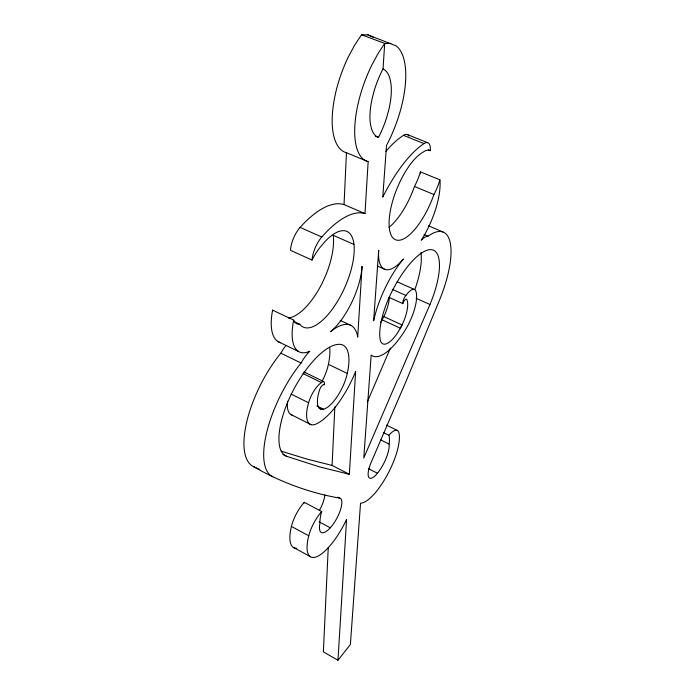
<?xml version="1.0" encoding="UTF-8"?>
<svg xmlns="http://www.w3.org/2000/svg" width="695" height="695" viewBox="0 0 695 695"><rect width="100%" height="100%" fill="white"/><g stroke="black" fill="none" stroke-linecap="round" stroke-linejoin="round"><path stroke-width="1.04" d="M294.063 321.585L299.754 324.287A52.811 21.545 -65.8 0 0 334.443 306.156A52.811 21.545 -65.8 0 0 353.972 244.458A50.448 20.563 -65.8 0 0 321.498 245.709A31.709 13.075 -66 0 0 312.072 260.086L290.519 250.339A19.625 8.496 -66.5 0 1 300.11 227.404A97.396 40.501 -65.4 0 1 344.034 204.599L346.458 152.718A73.566 30.858 -69.9 0 1 348.421 56.721L354.719 45.045L361.565 34.75L367.803 34.837L396.011 45.809A75.39 31.449 -69.2 0 1 386.507 145.411L382.78 197.102A92.331 33.959 -67 0 1 424.002 143.587A18.444 6.898 -68.2 0 1 430.327 150.667A29.616 10.998 -67.8 0 0 423.185 152.075A47.382 17.584 -67.5 0 0 390.494 209.968A49.519 18.357 -67.5 0 0 401.918 239.619A49.519 18.357 -67.5 0 0 433.923 194.53A28.234 10.295 -67.7 0 0 439.918 179.857L420.379 171.856A28.061 10.633 -67.9 0 1 414.463 186.46A49.215 18.965 -67.7 0 1 389.096 227.23M328.266 547.295L323.366 651.849L337.979 660.25L350.393 644.474L360.54 503.18A41.674 13.353 -63.2 0 0 387.185 475.102A41.674 13.353 -63.2 0 0 398.93 432.785A21.919 6.993 -63.4 0 0 388.844 435.287L383.249 432.516M291.118 394.074L308.589 402.779A32.865 12.328 -63.8 0 0 316.599 423.802A59.188 22.379 -64.2 0 0 355.632 371.408L349.342 474.294L332.097 465.424L334.842 406.87M312.072 260.086A19.764 8.236 -66.4 0 1 321.785 237.012A98.03 39.233 -65.3 0 1 364.988 213.608L368.15 161.683A74.07 29.911 -69.6 0 1 371.556 65.573L377.88 53.81L384.717 43.42L390.807 43.438M337.979 660.25L346.579 519.434A43.403 14.369 -62.1 0 1 317.094 556.547A43.403 14.369 -62.1 0 1 308.762 535.784L291.413 526.419A23.117 8.045 -61.9 0 1 304.28 502.303L321.663 511.529A29.781 9.93 -62.4 0 0 320.021 522.927A22.04 7.332 -62.2 0 0 330.299 527.792A18.947 6.29 -62.2 0 0 340.567 509.557A18.947 6.29 -62.2 0 0 339.612 498.107L337.709 497.116M383.023 68.909A51.526 21.545 -69.2 0 1 389.782 78.04L390.859 82.992A51.526 21.545 -69.2 0 1 389 108.941L387.072 116.213A51.526 21.545 -69.2 0 1 378.471 137.401A50.457 20.303 -69.7 0 1 371.712 129.452L370.539 124.761A50.457 20.303 -69.7 0 1 372.138 98.655L374.092 91.088A50.457 20.303 -69.7 0 1 383.023 68.909L384.717 43.42L361.565 34.75M389.157 297.425L402.813 303.611A4.422 1.546 -65.6 0 1 404.95 299.884A4.422 1.546 -65.6 0 1 406.775 299.502A24.638 8.688 -65.3 0 1 403.074 322.732L400.363 328.214A27.114 9.574 -65.3 0 1 380.104 339.169A48.224 16.897 -65.6 0 1 392.119 291.179A62.454 21.675 -65.6 0 1 428.268 249.913A54.94 19.086 -65.7 0 1 429.953 304.48L363.78 457.97L371.173 355.076A56.278 20.016 -65.6 0 0 405.454 329.639A30.962 10.842 -65.4 0 0 415.984 291.492A17.392 6.064 -65.6 0 0 405.915 295.488L392.223 289.329M390.399 348.091L367.316 401.91M402.414 324.226L400.363 328.214L382.163 319.822A26.957 9.904 -65.4 0 1 380.512 322.636M382.163 319.822L384.856 314.375A24.49 8.983 -65.4 0 0 389.322 296.861M321.472 409.407L323.514 409.207A28.46 10.642 -64 0 0 347.3 373.458A51.534 19.53 -63.8 0 0 339.759 344.329A67.302 25.454 -63.5 0 0 298.424 381.173A59.379 22.588 -63.5 0 0 286.757 456.354L319.518 466.866L349.342 474.294M339.612 498.107C309.371 492.859 280.207 481.948 253.606 466.684A75.955 30.146 -63.4 0 1 246.864 421.37A75.955 30.146 -63.4 0 1 280.841 353.182A26.028 10.625 -64.1 0 1 285.81 345.684M332.097 465.424L306.704 459.021L281.136 451.133M407.131 134.474L427.599 142.657M385.881 151.362A91.775 35.089 -67.1 0 1 403.456 135.351L424.002 143.587M428.398 149.885L430.327 150.667M375.491 136.194L378.471 137.401M346.458 152.718L368.15 161.683M414.463 186.46L433.923 194.53M428.276 225.727L442.967 231.974M424.037 234.519L428.024 236.222A70.195 24.273 -65.8 0 1 440.091 298.633L406.106 381.216L371.365 461.906A18.183 5.838 -63.2 0 0 368.697 477.152A18.183 5.838 -63.2 0 0 377.481 473.252A21.163 6.811 -63.3 0 0 389.061 444.062A28.816 9.348 -63.2 0 0 388.844 435.287M344.034 204.599L364.988 213.608M353.972 244.458L333.226 235.301A52.464 22.24 -65.9 0 1 320.308 286.696A52.464 22.24 -65.9 0 1 288.521 318.032M300.11 227.404L321.785 237.012M377.307 265.985L385.126 269.469M397.071 281.718L414.541 289.528M416.123 298.268L429.953 304.48M367.803 34.837L373.18 37.269M253.606 466.684L259.756 469.481M383.831 316.581L402.04 324.956M340.159 320.369L350.906 325.399M280.572 342.67A52.742 22.118 -65.4 0 1 272.614 310.135L293.69 320.117A30.745 12.71 -65.4 0 0 299.754 324.287M329.665 347.291A51.221 20.181 -63.8 0 1 328.414 364.345L347.3 373.458M278.078 341.61L298.537 351.496M280.841 353.182L301.065 363.025A26.193 10.286 -64 0 1 309.814 351.227A53.089 21.423 -65.3 0 1 293.69 320.117M304.262 372.077L323.627 381.546M302.994 373.545L321.438 382.571A5.855 2.224 -63.9 0 1 324.209 384.961A4.717 1.79 -63.8 0 0 321.993 385.629A4.717 1.79 -63.8 0 0 319.657 389.678A25.889 9.678 -64 0 0 320.838 409.225L323.514 409.207L316.885 405.915M386.559 425.14L397.644 430.613M318.996 407.956L321.846 409.372M380.73 439.909L389.061 444.062M290.553 414.316L311.047 424.654M368.315 468.586L377.481 473.252M282.926 454.365L286.757 456.354M319.031 521.771L330.299 527.792M293.351 547.373L310.326 556.652M428.024 236.222A24.056 8.488 -66.4 0 0 421.231 240.227A49.606 18.166 -67.2 0 0 439.918 179.857M272.779 476.796A76.424 29.181 -63.4 0 1 266.88 431.656A76.424 29.181 -63.4 0 1 301.065 363.025M420.379 171.856A49.302 18.765 -67.3 0 1 420.562 173.82M403.456 135.351A18.331 7.124 -68.4 0 1 409.051 136.107M272.961 310.83A30.537 13.118 -65.5 0 1 272.614 310.135M324.826 494.979A18.843 6.507 -62.1 0 1 319.353 510.469M303.976 503.415A29.616 10.277 -62.3 0 1 304.28 502.303M296.626 548.242A43.168 14.873 -62.1 0 1 291.413 526.419M328.414 364.345A28.295 10.998 -64 0 1 322.08 381.234M303.897 372.025A5.821 2.302 -63.9 0 1 304.992 372.954M292.039 415.063A32.665 12.736 -63.8 0 1 287.539 401.25M420.944 252.572A54.627 19.738 -65.8 0 1 414.976 289.242M402.813 303.611A5.482 1.929 -65.7 0 1 405.915 295.488M308.589 402.779A18.661 7.063 -63.7 0 1 321.438 382.571M308.762 535.784A23.248 7.775 -61.9 0 1 321.663 511.529M362.034 266.515L357.716 337.153A63.427 24.099 -63.9 0 0 330.455 331.784A49.345 19.651 -65.6 0 0 362.034 266.515M378.688 250.382L373.632 320.864A59.605 21.015 -65.7 0 1 403.387 259.053A46.956 17.418 -67 0 1 378.688 250.382"/></g></svg>
